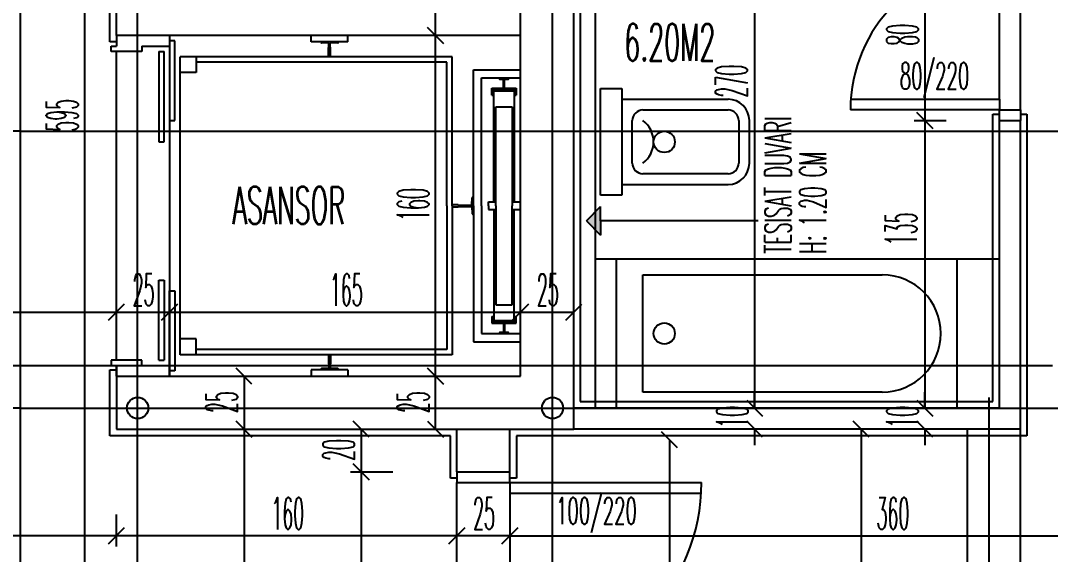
# Model space of a CAD drawing. Extents: x 78 to 306, y -397 to 18.
# Drawn here: x 274.5601 to 274.6569, y -396.5913 to -396.5412 of the extents above; entities that cross this region are included whole.
import ezdxf

# ---------------------------------------------------------------- set-up
doc = ezdxf.new("R2010")
doc.units = 0
doc.header["$LTSCALE"] = 0.5
doc.header["$MEASUREMENT"] = 0
for name, pattern in [('DASHDOT2', [0.5, 0.25, -0.125, 0, -0.125]), ('DASHED', [0.75, 0.5, -0.25]), ('DOT2', [0.125, 0, -0.125])]:
    doc.linetypes.add(name, pattern=pattern)
doc.layers.get('0').update_dxf_attribs({"linetype": 'CONTINUOUS'})
for name, color, linetype in [('AKS', 5, 'DASHDOT2'), ('ASHADE', 7, 'CONTINUOUS'), ('DUVAR', 6, 'CONTINUOUS'), ('IZDUSUM', 2, 'DOT2'), ('KAPI', 1, 'CONTINUOUS'), ('KOLON', 4, 'CONTINUOUS'), ('MERDIVEN', 3, 'CONTINUOUS'), ('OLCU', 31, 'CONTINUOUS'), ('SIVA', 7, 'CONTINUOUS'), ('TEFRIS', 11, 'CONTINUOUS')]:
    doc.layers.add(name, color=color, linetype=linetype)
doc.styles.add('OLCU', font='romans.shx', dxfattribs={"width": 0.6, "height": 0.125})
doc.styles.add('OLCUIC', font='ROMANS.SHX', dxfattribs={"width": 0.4, "height": 0.15})

msp = doc.modelspace()

# ---------------------------------------------------------------- hatches: boundary and pattern name
at = {"layer": 'KAPI', "ltscale": 1.4}
msp.add_hatch(color=256, dxfattribs=at).paths.add_polyline_path([(274.6146639848547, -396.5613381476023), (274.6146639848547, -396.5599802597344), (274.6146639848547, -396.5586223718665), (274.6133341579255, -396.5599802597344)])

# ---------------------------------------------------------------- linework, layer by layer
at = {"color": 0, "linetype": 'ByBlock'}
for p, q in [((274.598393941935, -396.5418098737721), (274.599893941935, -396.5433098737721)), ((274.599893941935, -396.5433098737721), (274.598393941935, -396.5418098737721)), ((274.645893941935, -396.5513098737721), (274.644393941935, -396.5498098737721)), ((274.644393941935, -396.5498098737721), (274.645893941935, -396.5513098737721)), ((274.568393941935, -396.5693098737721), (274.569893941935, -396.5678098737721)), ((274.569893941935, -396.5678098737721), (274.568393941935, -396.5693098737721)), ((274.574893941935, -396.5678098737721), (274.573393941935, -396.5693098737721)), ((274.573393941935, -396.5693098737721), (274.574893941935, -396.5678098737721)), ((274.607893941935, -396.5678098737721), (274.606393941935, -396.5693098737721)), ((274.606393941935, -396.5693098737721), (274.607893941935, -396.5678098737721)), ((274.611393941935, -396.5693098737721), (274.612893941935, -396.5678098737721)), ((274.581893941935, -396.5753098737721), (274.580393941935, -396.5738098737721)), ((274.598393941935, -396.5738098737721), (274.599893941935, -396.5753098737721)), ((274.599893941935, -396.5753098737721), (274.598393941935, -396.5738098737721)), ((274.628393941935, -396.5768098737721), (274.629893941935, -396.5783098737721)), ((274.628393941935, -396.5768098737721), (274.629893941935, -396.5783098737721)), ((274.628393941935, -396.5768098737721), (274.629893941935, -396.5783098737721)), ((274.644393941935, -396.5768098737721), (274.645893941935, -396.5783098737721)), ((274.644393941935, -396.5768098737721), (274.645893941935, -396.5783098737721)), ((274.644393941935, -396.5768098737721), (274.645893941935, -396.5783098737721)), ((274.581893941935, -396.5803098737721), (274.580393941935, -396.5788098737721)), ((274.580393941935, -396.5788098737721), (274.581893941935, -396.5803098737721)), ((274.592893941935, -396.5803098737721), (274.591393941935, -396.5788098737721)), ((274.598393941935, -396.5788098737721), (274.599893941935, -396.5803098737721)), ((274.629893941935, -396.5803098737721), (274.628393941935, -396.5788098737721)), ((274.629893941935, -396.5803098737721), (274.628393941935, -396.5788098737721)), ((274.639893941935, -396.5803098737721), (274.638393941935, -396.5788098737721)), ((274.645893941935, -396.5803098737721), (274.644393941935, -396.5788098737721)), ((274.645893941935, -396.5803098737721), (274.644393941935, -396.5788098737721)), ((274.621893941935, -396.5813098737721), (274.620393941935, -396.5798098737721)), ((274.592893941935, -396.5843098737721), (274.591393941935, -396.5828098737721)), ((274.591393941935, -396.5828098737721), (274.592893941935, -396.5843098737721)), ((274.568393941935, -396.5903098737721), (274.569893941935, -396.5888098737721)), ((274.569893941935, -396.5888098737721), (274.568393941935, -396.5903098737721)), ((274.600393941935, -396.5903098737721), (274.601893941935, -396.5888098737721)), ((274.601893941935, -396.5888098737721), (274.600393941935, -396.5903098737721)), ((274.606893941935, -396.5888098737721), (274.605393941935, -396.5903098737721)), ((274.605393941935, -396.5903098737721), (274.606893941935, -396.5888098737721))]:
    msp.add_line(p, q, dxfattribs=at)
at = {"layer": 'AKS'}
for p, q in [((274.5601439419353, -396.8395598737721), (274.5601439419353, -396.3515598737721)), ((274.6101439419353, -396.8395598737721), (274.6101439419353, -396.3515598737721)), ((274.6511439419353, -396.3515598737721), (274.6511439419353, -396.8395598737721)), ((274.5711439419353, -396.8355598737721), (274.5711439419353, -396.3555598737721)), ((274.6391439419353, -396.3555598737721), (274.6391439419353, -396.8355598737721)), ((274.5601439419353, -396.5515598737721), (274.2681439419354, -396.5515598737721)), ((274.5601439419353, -396.5515598737721), (274.8521439419353, -396.5515598737721)), ((274.5601439419353, -396.5775598737721), (274.2641439419361, -396.5775598737721)), ((274.5601439419353, -396.5775598737721), (274.8561439419346, -396.5775598737721))]:
    msp.add_line(p, q, dxfattribs=at)
at = {"layer": 'ASHADE'}
for centre in [(274.5711439419353, -396.5775598737721), (274.6101439419353, -396.5775598737721)]:
    msp.add_circle(centre, 0.0009999999999999432, dxfattribs=at)
at = {"layer": 'DUVAR'}
for p, q in [((274.5691439419353, -396.5425598737721), (274.5691439419353, -396.5375598737721)), ((274.6071439419353, -396.5425598737721), (274.5691439419353, -396.5425598737721)), ((274.652143941935, -396.5775598737757), (274.652143941935, -396.5505598737757)), ((274.6521439419323, -396.5505598737757), (274.6541439419324, -396.5505598737757)), ((274.6541439419352, -396.5795598737758), (274.6541439419352, -396.5505598737757)), ((274.652143941935, -396.5775598737757), (274.6121439419355, -396.5775598737757)), ((274.6011439419354, -396.5835598737751), (274.6011439419354, -396.5795598737751)), ((274.6061439419349, -396.5835598737754), (274.6061439419349, -396.5795598737752)), ((274.6541439419352, -396.5795598737758), (274.6121439419353, -396.5795598737753)), ((274.6011439419354, -396.5835598737751), (274.6061439419351, -396.5835598737754))]:
    msp.add_line(p, q, dxfattribs=at)
at = {"layer": 'IZDUSUM', "ltscale": 0.6}
for p, q in [((274.6491439419351, -396.609559873776), (274.6491439419354, -396.5795598737757)), ((274.654143941935, -396.609559873776), (274.6541439419354, -396.5795598737758))]:
    msp.add_line(p, q, dxfattribs=at)
at = {"layer": 'KAPI', "ltscale": 1.4}
for p, q in [((274.652143941935, -396.5485598737721), (274.652143941935, -396.5355598737721)), ((274.5691439419352, -396.5730598737715), (274.5691439419352, -396.5440598737712)), ((274.6133341579255, -396.5599802597344), (274.6146639848547, -396.5586223718665)), ((274.6146639848547, -396.5599802597344), (274.6146639848547, -396.5586223718665)), ((274.6133341579255, -396.5599802597344), (274.6146639848547, -396.5613381476023)), ((274.6294620372062, -396.5599802597344), (274.6146639848547, -396.5599802597344)), ((274.6146639848547, -396.5599802597344), (274.6146639848547, -396.5613381476023)), ((274.6011439419357, -396.602559873775), (274.6011439419357, -396.5845598737752)), ((274.6061439419357, -396.5855598737749), (274.6061439419357, -396.602559873775))]:
    msp.add_line(p, q, dxfattribs=at)
at = {"layer": 'KAPI'}
for p, q in [((274.6541439419324, -396.5495598737756), (274.6541439419321, -396.5355598737757)), ((274.6381797018885, -396.5485598737762), (274.6521439419323, -396.5485598737756)), ((274.6521439419323, -396.5485598737756), (274.6521439419323, -396.5495598737756)), ((274.6521439419323, -396.5495598737756), (274.6381439419323, -396.5495598737759)), ((274.6521439419323, -396.5495598737756), (274.6541439419324, -396.5495598737756)), ((274.6521439419323, -396.5505598737757), (274.6521439419323, -396.5495598737756)), ((274.6541439419324, -396.5495598737756), (274.6541439419324, -396.5505598737757)), ((274.6011439419354, -396.5835598737751), (274.6011439419354, -396.5845598737752)), ((274.6061439419351, -396.5845598737754), (274.6061439419351, -396.5835598737754)), ((274.6011439419354, -396.5845598737752), (274.6061439419351, -396.5845598737754)), ((274.6011439419354, -396.5845598737752), (274.6061439419351, -396.5845598737754)), ((274.6011439419354, -396.5845598737752), (274.6061439419351, -396.5845598737754)), ((274.6061439419351, -396.5845598737754), (274.6061439419351, -396.5855598737755)), ((274.6061439419351, -396.5845598737754), (274.6241439419356, -396.5845598737752)), ((274.6061439419351, -396.5845598737754), (274.6061439419351, -396.5855598737755)), ((274.6061439419351, -396.5845598737754), (274.6061439419351, -396.5855598737755)), ((274.6061439419351, -396.5855598737755), (274.6241161426913, -396.5855598737749))]:
    msp.add_line(p, q, dxfattribs=at)
at = {"layer": 'KAPI', "ltscale": 1.5}
for p, q in [((274.5691439419355, -396.5425598737712), (274.5691439419355, -396.5435598737712)), ((274.5691439419352, -396.5425598737714), (274.5691439419352, -396.5435598737712)), ((274.5741439419355, -396.5425598737712), (274.5741439419355, -396.5435598737712)), ((274.5741439419356, -396.5430598737712), (274.5741439419356, -396.5505598737714)), ((274.5746439419356, -396.5430598737714), (274.5741439419356, -396.5430598737714)), ((274.5746439419356, -396.5505598737714), (274.5746439419356, -396.5430598737712)), ((274.5686439419352, -396.5440598737712), (274.5686439419352, -396.5435598737712)), ((274.5686439419352, -396.5435598737712), (274.5691439419352, -396.5435598737712)), ((274.5715458595456, -396.5440598737712), (274.5686439419352, -396.5440598737712)), ((274.5715458595456, -396.5435598737712), (274.5715458595456, -396.5440598737712)), ((274.5715458595456, -396.5435598737712), (274.5741439419355, -396.5435598737712)), ((274.5731439419355, -396.5440598737713), (274.5731439419355, -396.5525598737712)), ((274.5731439419355, -396.5440598737713), (274.5736439419355, -396.5440598737713)), ((274.5736439419355, -396.5525598737712), (274.5736439419355, -396.5440598737713)), ((274.5741439419356, -396.5505598737714), (274.5746439419356, -396.5505598737714)), ((274.5731439419355, -396.5525598737712), (274.5736439419355, -396.5525598737712)), ((274.5731439419355, -396.5730598737713), (274.5731439419355, -396.5655598737715)), ((274.5731439419355, -396.5655598737715), (274.5736439419355, -396.5655598737715)), ((274.5736439419355, -396.5655598737715), (274.5736439419355, -396.5730598737713)), ((274.5741439419356, -396.5740598737715), (274.5741439419356, -396.5665598737713)), ((274.5741439419356, -396.5665598737713), (274.5746439419356, -396.5665598737713)), ((274.5746439419356, -396.5665598737713), (274.5746439419356, -396.5740598737715)), ((274.5686439419352, -396.5730598737715), (274.5686439419352, -396.5735598737715)), ((274.5715458595456, -396.5730598737715), (274.5686439419352, -396.5730598737715)), ((274.5715458595456, -396.5735598737715), (274.5715458595456, -396.5730598737715)), ((274.5731439419355, -396.5730598737713), (274.5736439419355, -396.5730598737713)), ((274.5686439419352, -396.5735598737715), (274.5691439419352, -396.5735598737715)), ((274.5691439419355, -396.5745598737715), (274.5691439419355, -396.5735598737715)), ((274.5691439419352, -396.5735598737715), (274.5691439419352, -396.5745598737714)), ((274.5715458595456, -396.5735598737715), (274.5741439419355, -396.5735598737715)), ((274.5741439419355, -396.5745598737715), (274.5741439419355, -396.5735598737715)), ((274.5746439419356, -396.5740598737713), (274.5741439419356, -396.5740598737713))]:
    msp.add_line(p, q, dxfattribs=at)
at = {"layer": 'KAPI', "linetype": 'DASHED', "ltscale": 0.4}
msp.add_line((274.357143941935, -396.5735598737721), (274.776143941935, -396.5735598737723), dxfattribs=at)
at = {"layer": 'KAPI'}
for centre, radius, start, end in [((274.6521439419323, -396.5495598737756), 0.01399999999994179, 90.00000000113991, 180.0000000011399), ((274.6061439419357, -396.5845598737752), 0.01799999999988273, 269.9999999983715, 0)]:
    msp.add_arc(centre, radius, start, end, dxfattribs=at)
at = {"layer": 'KOLON'}
for p, q in [((274.6071439419353, -396.5745598737721), (274.6071439419353, -396.5375598737744)), ((274.6121439419349, -396.5795598737781), (274.6121439419362, -396.5375598737742)), ((274.5691439419353, -396.5745598737721), (274.6071439419353, -396.5745598737721)), ((274.5691439419353, -396.5745598737721), (274.5691439419353, -396.5795598737721)), ((274.5691439419353, -396.5795598737752), (274.6121439419349, -396.5795598737781))]:
    msp.add_line(p, q, dxfattribs=at)
at = {"layer": 'MERDIVEN', "linetype": 'ByBlock'}
msp.add_line((274.614143941935, -396.5375598737721), (274.614143941935, -396.5775598737721), dxfattribs=at)
at = {"layer": 'MERDIVEN'}
msp.add_line((274.5741439419352, -396.5425598737714), (274.5741439419352, -396.5745598737714), dxfattribs=at)
at = {"layer": 'OLCU', "ltscale": 1.4}
for p, q in [((274.566143941935, -396.4905598737721), (274.566143941935, -396.6095598737721)), ((274.629143941935, -396.5235598737721), (274.629143941935, -396.5775598737721)), ((274.645143941935, -396.5345598737721), (274.645143941935, -396.5505598737721)), ((274.599143941935, -396.5425598737721), (274.599143941935, -396.5375598737721)), ((274.599143941935, -396.5745598737721), (274.599143941935, -396.5425598737721)), ((274.644143941935, -396.5505598737721), (274.647143941935, -396.5505598737721)), ((274.645143941935, -396.5505598737721), (274.645143941935, -396.5775598737721)), ((274.507143941935, -396.5685598737721), (274.570143941935, -396.5685598737721)), ((274.519143941935, -396.5685598737721), (274.569143941935, -396.5685598737721)), ((274.569143941935, -396.5685598737721), (274.574143941935, -396.5685598737721)), ((274.574143941935, -396.5685598737721), (274.607143941935, -396.5685598737721)), ((274.607143941935, -396.5685598737721), (274.612143941935, -396.5685598737721)), ((274.581143941935, -396.5745598737721), (274.581143941935, -396.5795598737721)), ((274.599143941935, -396.5795598737721), (274.599143941935, -396.5745598737721)), ((274.629143941935, -396.5775598737721), (274.629143941935, -396.5760598737721)), ((274.629143941935, -396.5775598737721), (274.629143941935, -396.5760598737721)), ((274.645143941935, -396.5775598737721), (274.645143941935, -396.5760598737721)), ((274.645143941935, -396.5775598737721), (274.645143941935, -396.5760598737721)), ((274.581143941935, -396.5795598737721), (274.581143941935, -396.6095598737721)), ((274.592143941935, -396.5795598737721), (274.592143941935, -396.5835598737721)), ((274.629143941935, -396.5795598737721), (274.629143941935, -396.5810598737721)), ((274.629143941935, -396.5795598737721), (274.629143941935, -396.5810598737721)), ((274.639143941935, -396.5795598737721), (274.639143941935, -396.6095598737721)), ((274.645143941935, -396.5795598737721), (274.645143941935, -396.5810598737721)), ((274.645143941935, -396.5795598737721), (274.645143941935, -396.5810598737721)), ((274.621143941935, -396.5805598737721), (274.621143941935, -396.6135598737721)), ((274.591143941935, -396.5835598737721), (274.595143941935, -396.5835598737721)), ((274.592143941935, -396.5835598737721), (274.592143941935, -396.6035598737721)), ((274.569143941935, -396.5905598737721), (274.569143941935, -396.5875598737721)), ((274.569143941935, -396.5895598737721), (274.519143941935, -396.5895598737721)), ((274.601143941935, -396.5895598737721), (274.569143941935, -396.5895598737721)), ((274.606143941935, -396.5895598737721), (274.601143941935, -396.5895598737721)), ((274.606143941935, -396.5895598737721), (274.678143941935, -396.5895598737721))]:
    msp.add_line(p, q, dxfattribs=at)
at = {"layer": 'SIVA', "ltscale": 1.4}
for p, q in [((274.5685439419353, -396.5431598737721), (274.5685439419353, -396.5369598737721)), ((274.6127439419362, -396.5375598737721), (274.612743941935, -396.5769598737757)), ((274.5691439419355, -396.5431598737721), (274.5685439419353, -396.5431598737721)), ((274.651543941935, -396.5769598737757), (274.651543941935, -396.5499598737757)), ((274.651543941935, -396.5499598737757), (274.6521439419323, -396.5499598737757)), ((274.6541439419324, -396.5499598737757), (274.6547439419351, -396.5499598737757)), ((274.6547439419351, -396.5499598737757), (274.6547439419351, -396.5801598737758)), ((274.5685439419353, -396.5801598737751), (274.5685439419353, -396.5739598737721)), ((274.5685439419353, -396.5739598737721), (274.5691439419355, -396.5739598737721)), ((274.612743941935, -396.5769598737757), (274.651543941935, -396.5769598737757)), ((274.6005439419354, -396.5801598737773), (274.5685439419353, -396.5801598737751)), ((274.6005439419354, -396.5841598737751), (274.6005439419354, -396.5801598737773)), ((274.6121439419353, -396.5801598737753), (274.6067439419349, -396.5801598737753)), ((274.6067439419349, -396.5801598737753), (274.6067439419348, -396.5841598737754)), ((274.6547439419351, -396.5801598737758), (274.6121439419353, -396.5801598737753)), ((274.6011439419354, -396.5841598737751), (274.6005439419354, -396.5841598737751)), ((274.6067439419348, -396.5841598737754), (274.6061439419351, -396.5841598737754))]:
    msp.add_line(p, q, dxfattribs=at)
at = {"layer": 'TEFRIS', "ltscale": 1.5}
for p, q in [((274.5874595322644, -396.5431614737706), (274.5874595322644, -396.5425598737713)), ((274.5909155322644, -396.5431614737706), (274.5909155322644, -396.5425598737713)), ((274.5909155322644, -396.5431614737706), (274.5874595322644, -396.5431614737706)), ((274.5883747322645, -396.5432113937707), (274.5883747322645, -396.5431614737706)), ((274.5900003322645, -396.5431614737706), (274.5883747322645, -396.5431614737706)), ((274.5891011322645, -396.5433035537707), (274.5884259322644, -396.5432625937705)), ((274.5891011322645, -396.5436983334234), (274.5890851322644, -396.5436998864093)), ((274.5890851322644, -396.5445598737713), (274.5890851322644, -396.5436998864093)), ((274.5891267322644, -396.5436727334235), (274.5891267322644, -396.5433291537706)), ((274.5892483322643, -396.5436727334235), (274.5892483322643, -396.5433291537706)), ((274.5899491322643, -396.5432625937705), (274.5892739322645, -396.5433035537707)), ((274.5892899322644, -396.5436998864093), (274.5892739322645, -396.5436983334234)), ((274.5892899322644, -396.5445598737713), (274.5892899322644, -396.5436998864093)), ((274.5900003322645, -396.5432113937707), (274.5900003322645, -396.5431614737706)), ((274.5751439419356, -396.5725598737715), (274.5751439419356, -396.5445598737712)), ((274.5766439419356, -396.5445598737712), (274.5751439419356, -396.5445598737712)), ((274.6007036049831, -396.5445598737712), (274.5766439419356, -396.5445598737712)), ((274.5766439419356, -396.5445598737712), (274.5766439419356, -396.5460598737712)), ((274.6002036049831, -396.5450598737712), (274.5766439419356, -396.5450598737712)), ((274.5892899322644, -396.5445598737713), (274.5890851322644, -396.5445598737713)), ((274.6002036049831, -396.5585598737714), (274.6002036049831, -396.5450598737712)), ((274.6007036049833, -396.5585598737714), (274.6007036049831, -396.5445598737712)), ((274.6027036049831, -396.5585598737714), (274.6027036049831, -396.5457918737713)), ((274.6027036049831, -396.5457918737713), (274.6071439419352, -396.5457918737713)), ((274.5766439419356, -396.5460598737712), (274.5751439419356, -396.5460598737712)), ((274.6034716049832, -396.5585598737714), (274.6034716049832, -396.5465598737714)), ((274.6034716049832, -396.5465598737714), (274.6071439419352, -396.5465598737714)), ((274.6051356049831, -396.5465598737714), (274.6060316049832, -396.5465598737714)), ((274.6051356049831, -396.5466110737713), (274.6051356049831, -396.5465598737714)), ((274.6051996049832, -396.5466750737714), (274.6054812049831, -396.5466750737714)), ((274.6055260049831, -396.5469166361582), (274.6055452049832, -396.5469166361582)), ((274.6055260049831, -396.5474558737715), (274.6055260049831, -396.5469166361582)), ((274.6055452049832, -396.5469166361582), (274.6055452049832, -396.5467390737715)), ((274.605622004983, -396.5469166361582), (274.605622004983, -396.5467390737715)), ((274.605622004983, -396.5469166361582), (274.6056412049831, -396.5469166361582)), ((274.6056412049831, -396.5474558737715), (274.6056412049831, -396.5469166361582)), ((274.6056860049832, -396.5466750737714), (274.605967604983, -396.5466750737714)), ((274.6060316049832, -396.5466110737713), (274.6060316049832, -396.5465598737714)), ((274.6044316049831, -396.5481598737714), (274.6044316049831, -396.5475198737713)), ((274.6044316049831, -396.5475198737713), (274.6067356049831, -396.5475198737713)), ((274.6045596049831, -396.5481598737714), (274.6045596049831, -396.5476478737713)), ((274.6045596049831, -396.5476478737713), (274.6066076049831, -396.5476478737713)), ((274.6046236049832, -396.5581996493697), (274.6046236049832, -396.5477758737715)), ((274.6046236049832, -396.5477758737715), (274.606543604983, -396.5477758737715)), ((274.6055260049831, -396.5474558737715), (274.6056412049831, -396.5474558737715)), ((274.606543604983, -396.5477758737715), (274.606543604983, -396.5581996493697)), ((274.6066076049831, -396.5476478737713), (274.6066076049831, -396.5481598737714)), ((274.6067356049831, -396.5475198737713), (274.6067356049831, -396.5481598737714)), ((274.6044316049831, -396.5481598737714), (274.6045596049831, -396.5481598737714)), ((274.6066076049831, -396.5481598737714), (274.6067356049831, -396.5481598737714)), ((274.604815604983, -396.5492556493695), (274.6063516049832, -396.5492556493695)), ((274.604815604983, -396.5585598737714), (274.604815604983, -396.5492556493695)), ((274.6063516049832, -396.5492556493695), (274.6063516049832, -396.5585598737714)), ((274.6002036049831, -396.5585598737714), (274.6002036049831, -396.5720598737713)), ((274.6007036049834, -396.5584574737717), (274.6012716519976, -396.5584574737717)), ((274.6007036049833, -396.5585598737714), (274.6007036049831, -396.5725598737712)), ((274.6012732049833, -396.5584734737716), (274.6012716519976, -396.5584574737717)), ((274.6012988049835, -396.5584990737715), (274.6025359249822, -396.5584990737715)), ((274.6012988049835, -396.5586206737712), (274.6025359249822, -396.5586206737713)), ((274.6025615249824, -396.5584734737716), (274.6026024849824, -396.5577982737715)), ((274.6026536849825, -396.5577470737716), (274.6027036049825, -396.5577470737716)), ((274.6027036049825, -396.5585598737714), (274.6027036049825, -396.5577470737716)), ((274.6027036049831, -396.5585598737714), (274.6027036049831, -396.5713278737715)), ((274.6027036049825, -396.5585598737714), (274.6027036049825, -396.5593726737711)), ((274.6034716049832, -396.5585598737714), (274.6034716049832, -396.5705598737713)), ((274.6041116049831, -396.5581996493697), (274.604815604983, -396.5581996493697)), ((274.6041116049831, -396.5585598737714), (274.6041116049831, -396.5581996493697)), ((274.6041116049831, -396.5585598737714), (274.6041116049831, -396.5589200981731)), ((274.604815604983, -396.5585598737714), (274.604815604983, -396.5678640981732)), ((274.6063516049832, -396.5581996493697), (274.6070556049832, -396.5581996493697)), ((274.6063516049832, -396.5678640981732), (274.6063516049832, -396.5585598737714)), ((274.6007036049834, -396.558662273771), (274.6012716519976, -396.558662273771)), ((274.6012732049833, -396.5586462737712), (274.6012716519976, -396.558662273771)), ((274.6025615249824, -396.5586462737712), (274.6026024849824, -396.5593214737713)), ((274.6026536849825, -396.5593726737711), (274.6027036049825, -396.5593726737711)), ((274.6041116049831, -396.5589200981731), (274.604815604983, -396.5589200981731)), ((274.6046236049832, -396.5589200981731), (274.6046236049832, -396.5693438737712)), ((274.6063516049832, -396.5589200981731), (274.6070556049832, -396.5589200981731)), ((274.606543604983, -396.5693438737712), (274.606543604983, -396.5589200981731)), ((274.604815604983, -396.5678640981732), (274.6063516049832, -396.5678640981732)), ((274.6044316049831, -396.5689598737713), (274.6044316049831, -396.5695998737715)), ((274.6044316049831, -396.5689598737713), (274.6045596049831, -396.5689598737713)), ((274.6045596049831, -396.5689598737713), (274.6045596049831, -396.5694718737715)), ((274.6066076049831, -396.5694718737715), (274.6066076049831, -396.5689598737713)), ((274.6066076049831, -396.5689598737713), (274.6067356049831, -396.5689598737713)), ((274.6067356049831, -396.5695998737715), (274.6067356049831, -396.5689598737713)), ((274.6044316049831, -396.5695998737715), (274.6067356049831, -396.5695998737715)), ((274.6045596049831, -396.5694718737715), (274.6066076049831, -396.5694718737715)), ((274.6046236049832, -396.5693438737712), (274.606543604983, -396.5693438737712)), ((274.6055260049831, -396.5696638737713), (274.6056412049831, -396.5696638737713)), ((274.6055260049831, -396.5696638737713), (274.6055260049831, -396.5702031113846)), ((274.6055260049831, -396.5702031113846), (274.6055452049832, -396.5702031113846)), ((274.6055452049832, -396.5702031113846), (274.6055452049832, -396.5703806737712)), ((274.605622004983, -396.5702031113846), (274.605622004983, -396.5703806737712)), ((274.605622004983, -396.5702031113846), (274.6056412049831, -396.5702031113846)), ((274.6056412049831, -396.5696638737713), (274.6056412049831, -396.5702031113846)), ((274.5766439419356, -396.5710598737715), (274.5751439419356, -396.5710598737715)), ((274.5766439419356, -396.5725598737715), (274.5766439419356, -396.5710598737715)), ((274.6034716049832, -396.5705598737713), (274.6071439419352, -396.5705598737713)), ((274.6051356049831, -396.5705086737715), (274.6051356049831, -396.5705598737713)), ((274.6051356049831, -396.5705598737713), (274.6060316049832, -396.5705598737713)), ((274.6051996049832, -396.5704446737714), (274.6054812049831, -396.5704446737714)), ((274.6056860049832, -396.5704446737714), (274.605967604983, -396.5704446737714)), ((274.6060316049832, -396.5705086737715), (274.6060316049832, -396.5705598737713)), ((274.6002036049831, -396.5720598737713), (274.5766439419356, -396.5720598737715)), ((274.6027036049831, -396.5713278737715), (274.6071439419352, -396.5713278737715)), ((274.5766439419356, -396.5725598737715), (274.5751439419356, -396.5725598737715)), ((274.6007036049831, -396.5725598737712), (274.5766439419356, -396.5725598737715)), ((274.5892899322644, -396.5725598737714), (274.5890851322644, -396.5725598737714)), ((274.5890851322644, -396.5725598737714), (274.5890851322644, -396.5734198611333)), ((274.5892899322644, -396.5725598737714), (274.5892899322644, -396.5734198611333)), ((274.5909155322644, -396.5739582737721), (274.5874595322644, -396.5739582737721)), ((274.5874595322644, -396.5739582737721), (274.5874595322644, -396.5745598737714)), ((274.5883747322645, -396.5739083537721), (274.5883747322645, -396.5739582737721)), ((274.5900003322645, -396.5739582737721), (274.5883747322645, -396.5739582737721)), ((274.5891011322645, -396.573816193772), (274.5884259322644, -396.5738571537722)), ((274.5891011322645, -396.5734214141193), (274.5890851322644, -396.5734198611333)), ((274.5891267322644, -396.5734470141192), (274.5891267322644, -396.5737905937721)), ((274.5892483322643, -396.5734470141192), (274.5892483322643, -396.5737905937721)), ((274.5892899322644, -396.5734198611333), (274.5892739322645, -396.5734214141193)), ((274.5899491322643, -396.5738571537722), (274.5892739322645, -396.573816193772)), ((274.5900003322645, -396.5739083537721), (274.5900003322645, -396.5739582737721)), ((274.5909155322644, -396.5739582737721), (274.5909155322644, -396.5745598737714))]:
    msp.add_line(p, q, dxfattribs=at)
at = {"layer": 'TEFRIS'}
for p, q in [((274.6146439419336, -396.5575598737705), (274.6146439419336, -396.5475598737705)), ((274.6146439419336, -396.5475598737705), (274.6166439419337, -396.5475598737705)), ((274.6166439419337, -396.5475598737705), (274.6166439419337, -396.5575598737705)), ((274.6166439419337, -396.5485598737702), (274.6266439419337, -396.5485598737702)), ((274.6186439419338, -396.5495598737702), (274.6266439419337, -396.5495598737702)), ((274.6176439419337, -396.5545598737703), (274.6176439419337, -396.5505598737703)), ((274.6276439419337, -396.5505598737703), (274.6276439419337, -396.5545598737703)), ((274.6286439419338, -396.5545598737703), (274.6286439419338, -396.5505598737703)), ((274.6266439419337, -396.5555598737703), (274.6186439419338, -396.5555598737703)), ((274.6166439419337, -396.5565598737704), (274.6266439419337, -396.5565598737704)), ((274.6166439419337, -396.5575598737705), (274.6146439419336, -396.5575598737705)), ((274.614143941935, -396.5635598737688), (274.652143941935, -396.563559873769)), ((274.616143941935, -396.5775598737721), (274.616143941935, -396.5635598737688)), ((274.648143941935, -396.563559873769), (274.648143941935, -396.5775598737721)), ((274.6186439419344, -396.5650598737687), (274.641143941934, -396.5650598737687)), ((274.6186439419344, -396.5760598737688), (274.6186439419344, -396.5650598737687)), ((274.641143941934, -396.5760598737688), (274.6186439419344, -396.5760598737688))]:
    msp.add_line(p, q, dxfattribs=at)
for centre, radius in [((274.6206439419328, -396.5525598737705), 0.0009999999999990906), ((274.6206439419333, -396.5705598737686), 0.0009999999999999432)]:
    msp.add_circle(centre, radius, dxfattribs=at)
at = {"layer": 'TEFRIS', "ltscale": 1.5}
for centre, radius, start, end in [((274.5884259322641, -396.5432113937707), 5.120000000000002e-05, 180, 270), ((274.5891011322643, -396.5433291537706), 2.560000000000001e-05, 0, 90), ((274.5891011322642, -396.5436727334235), 2.560000000000001e-05, 270, 0), ((274.5892739322642, -396.5433291537706), 2.560000000000001e-05, 90, 180), ((274.5892739322642, -396.5436727334235), 2.560000000000001e-05, 180, 270), ((274.5899491322641, -396.5432113937707), 5.120000000000002e-05, 270, 0), ((274.6051996049829, -396.5466110737713), 6.400000000000002e-05, 180, 270), ((274.6054812049828, -396.5467390737715), 6.400000000000002e-05, 0, 90), ((274.6056860049828, -396.5467390737715), 6.400000000000002e-05, 90, 180), ((274.6059676049827, -396.5466110737713), 6.400000000000002e-05, 270, 0), ((274.6012988049832, -396.5584734737716), 2.560000000000001e-05, 180, 270), ((274.6012988049832, -396.5586462737712), 2.560000000000001e-05, 90, 180), ((274.6025359249822, -396.5584734737716), 2.560000000000001e-05, 270, 0), ((274.6025359249822, -396.5586462737712), 2.560000000000001e-05, 0, 90), ((274.6026536849822, -396.5577982737715), 5.120000000000002e-05, 90, 180), ((274.6026536849822, -396.5593214737713), 5.120000000000002e-05, 180, 270), ((274.6051996049829, -396.5705086737715), 6.400000000000002e-05, 90, 180), ((274.6054812049828, -396.5703806737712), 6.400000000000002e-05, 270, 0), ((274.6056860049828, -396.5703806737712), 6.400000000000002e-05, 180, 270), ((274.6059676049827, -396.5705086737715), 6.400000000000002e-05, 0, 90), ((274.5884259322641, -396.5739083537721), 5.120000000000002e-05, 90, 180), ((274.5891011322642, -396.5734470141192), 2.560000000000001e-05, 0, 90), ((274.5891011322643, -396.5737905937721), 2.560000000000001e-05, 270, 0), ((274.5892739322642, -396.5734470141192), 2.560000000000001e-05, 90, 180), ((274.5892739322642, -396.5737905937721), 2.560000000000001e-05, 180, 270), ((274.5899491322641, -396.5739083537721), 5.120000000000002e-05, 0, 90)]:
    msp.add_arc(centre, radius, start, end, dxfattribs=at)
at = {"layer": 'TEFRIS'}
for centre, radius, start, end in [((274.6266439419328, -396.5505598737703), 0.002, 0, 90), ((274.6186439419329, -396.5505598737703), 0.001, 90, 180), ((274.6266439419328, -396.5505598737703), 0.001, 0, 90), ((274.6171439419327, -396.5525598737705), 0.002499999999999375, 306.8698976460394, 53.13010235396057), ((274.6186439419329, -396.5545598737703), 0.001, 180, 270), ((274.6266439419328, -396.5545598737703), 0.001, 270, 0), ((274.6266439419328, -396.5545598737703), 0.002, 270, 0), ((274.6411439419332, -396.5705598737686), 0.005500000000000025, 270, 90)]:
    msp.add_arc(centre, radius, start, end, dxfattribs=at)

# ---------------------------------------------------------------- texts
at = {"layer": 'KAPI', "style": 'OLCU', "width": 0.5}
for s, height, rotation, p in [('80/220', 0.002499999999999999, 1.791288396601882e-09, (274.6427851304712, -396.5476040274229)), ('TESISAT DUVARI', 0.0025, 89.99999999820871, (274.6325869548115, -396.5630659017135)), ('H: 1.20 CM', 0.0025, 89.99999999820871, (274.6358588872792, -396.5630659017135)), ('100/220', 0.002499999999999999, 1.791288396601882e-09, (274.6104688359034, -396.5884629670704))]:
    msp.add_text(s, height=height, rotation=rotation, dxfattribs=at).set_placement(p)
at = {"layer": 'MERDIVEN', "linetype": 'ByBlock', "style": 'OLCU', "width": 0.5}
for s, p in [('6.20M2', (274.6168899802101, -396.5449640132784)), ('ASANSOR', (274.5800569817745, -396.5602770703842))]:
    msp.add_text(s, height=0.0035, dxfattribs=at).set_placement(p)
at = {"layer": 'OLCU', "style": 'OLCUIC', "width": 0.4}
for s, p in [('80', (274.644543941935, -396.5435313023435)), ('270', (274.6284686808741, -396.548399817298)), ('595', (274.565543941935, -396.551602730915)), ('160', (274.598543941935, -396.5599884452006)), ('135', (274.6444034578915, -396.5622752481821)), ('25', (274.580543941935, -396.5780313023435)), ('25', (274.598543941935, -396.5780313023435)), ('10', (274.628543941935, -396.5794170166292)), ('10', (274.628543941935, -396.5794170166292)), ('10', (274.644543941935, -396.5794170166292)), ('10', (274.644543941935, -396.5794170166292)), ('20', (274.591543941935, -396.5825313023435))]:
    msp.add_text(s, height=0.003, rotation=90, dxfattribs=at).set_placement(p)
for s, p in [('25', (274.5706725133636, -396.5679598737721)), ('165', (274.5892153705065, -396.5679598737721)), ('25', (274.6086725133636, -396.5679598737721)), ('160', (274.5837153705065, -396.5889598737721)), ('25', (274.6026725133636, -396.5889598737721)), ('360', (274.6406010847921, -396.5889598737721))]:
    msp.add_text(s, height=0.003, dxfattribs=at).set_placement(p)

doc.saveas('drawing.dxf')
